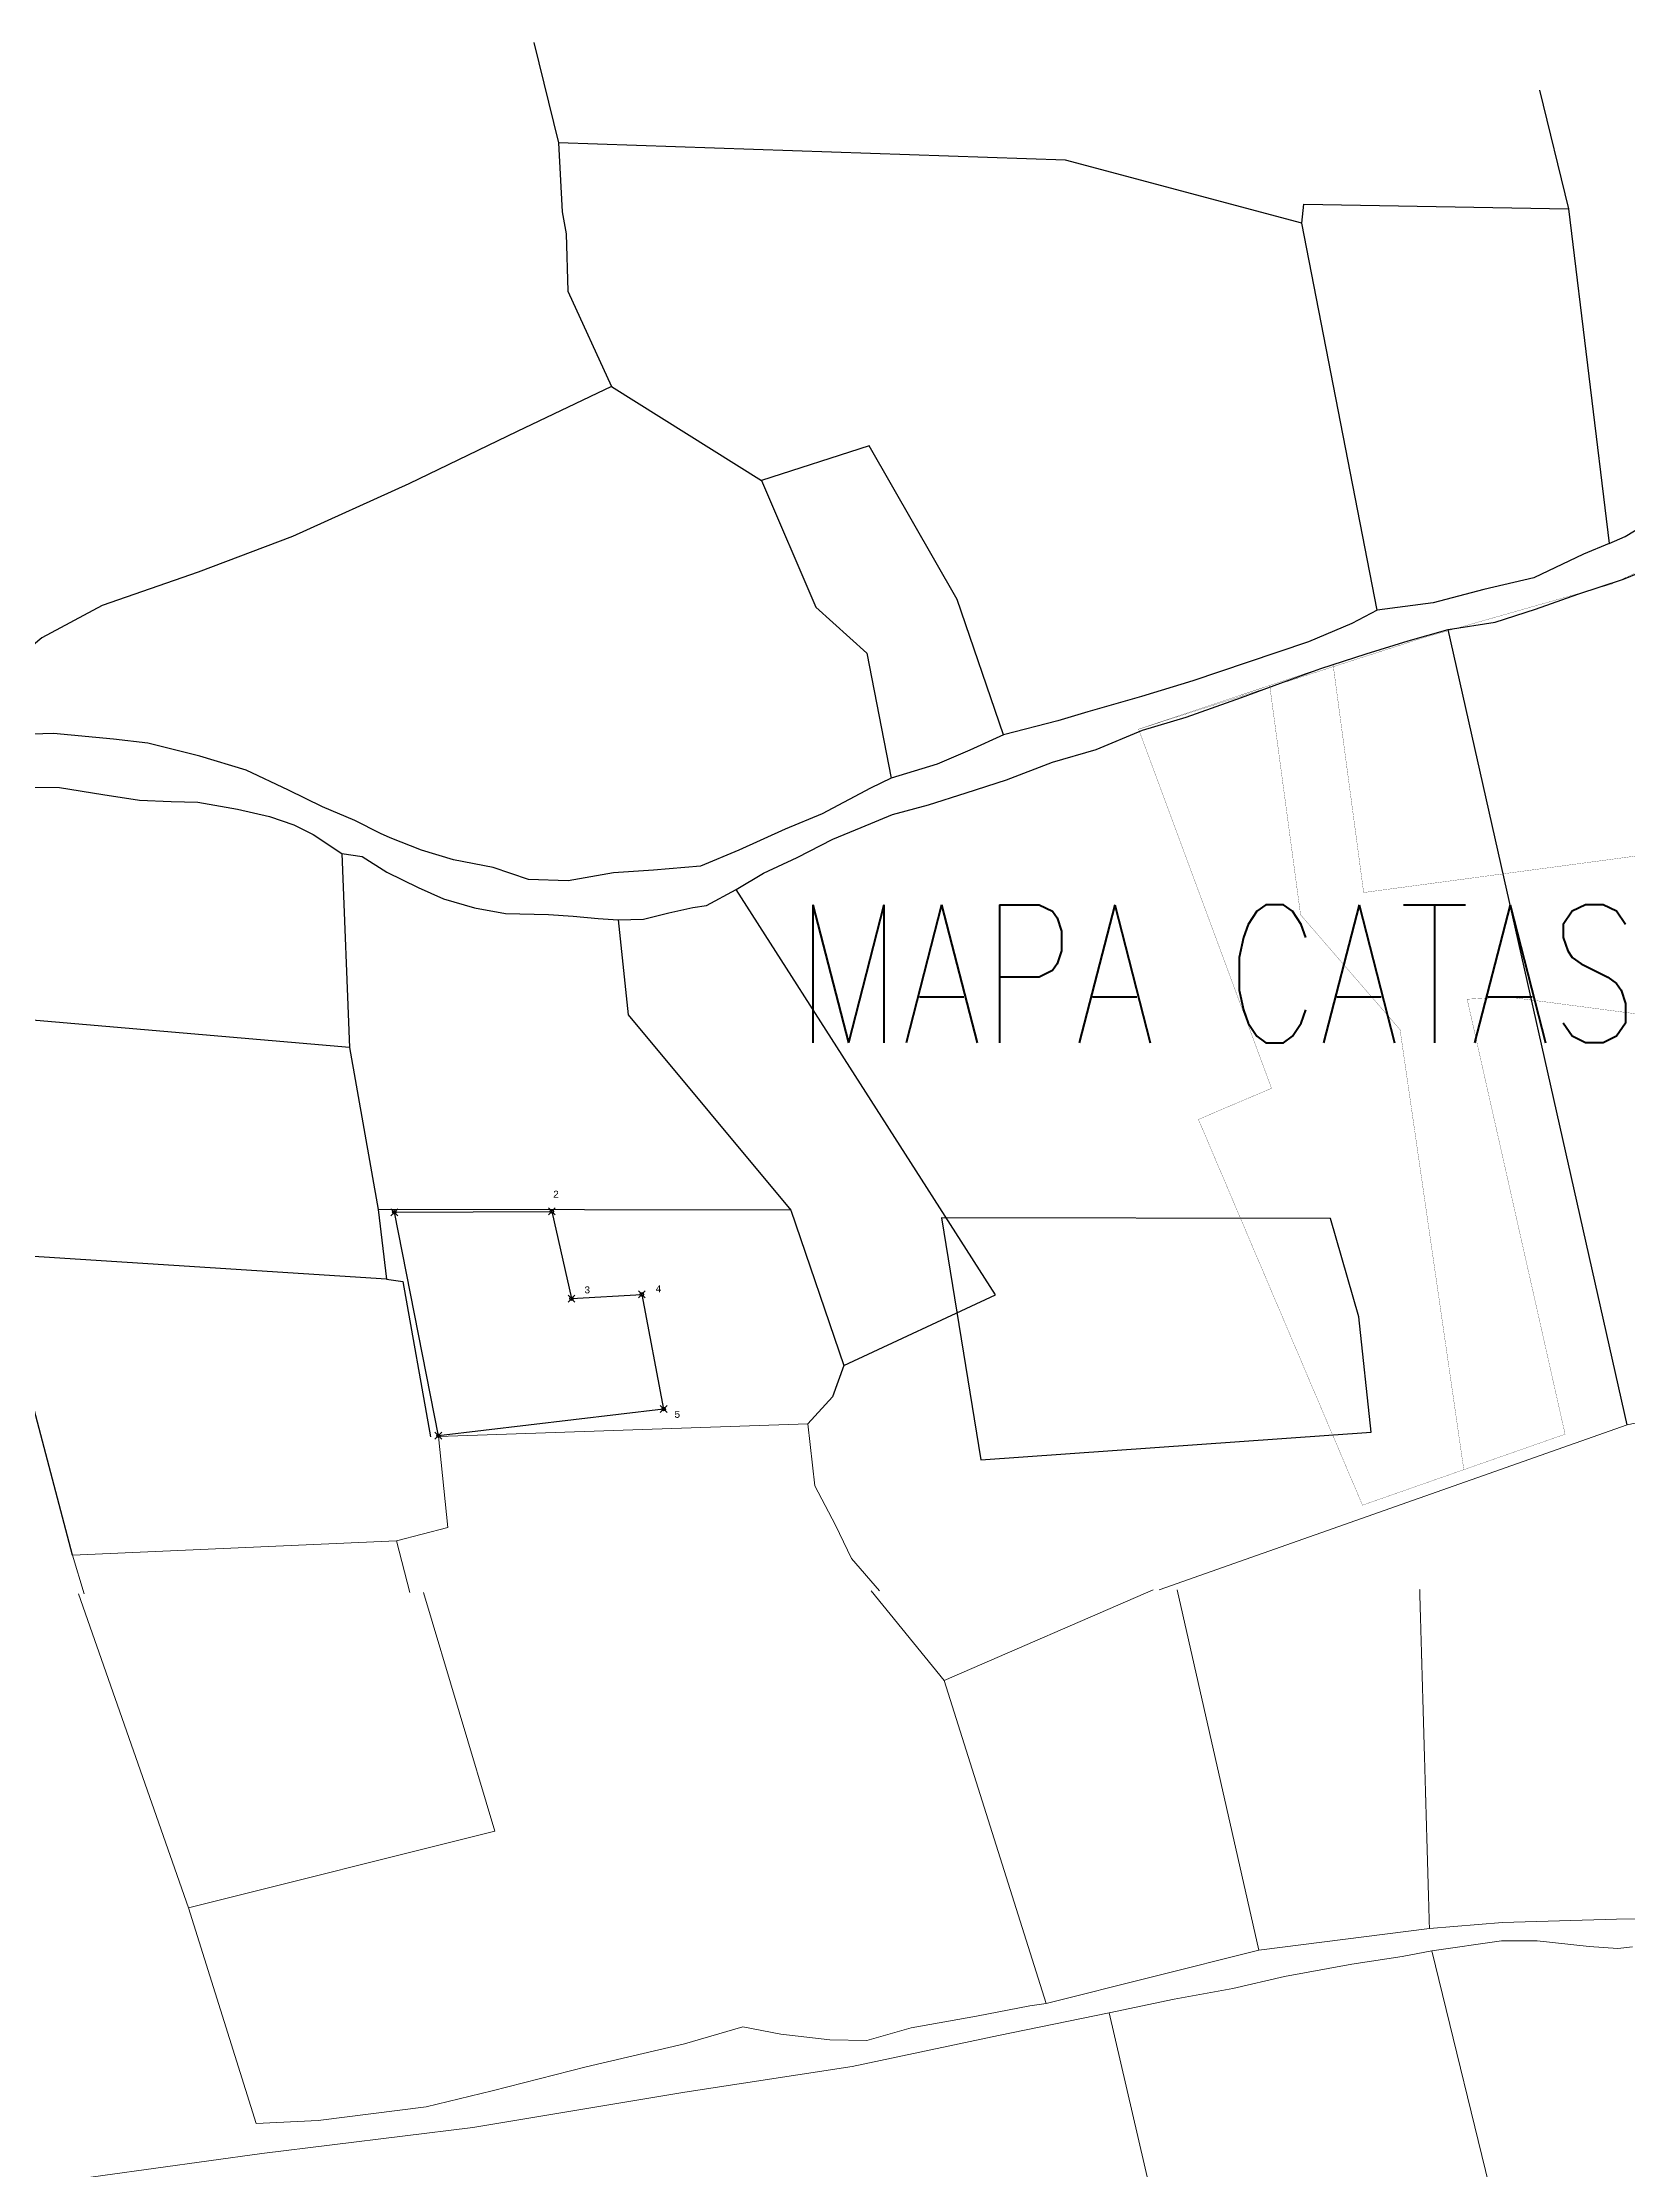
# Model space of a CAD drawing. Header units: millimetres. Extents: x 605783 to 626520, y 1302882 to 1324778.
# Drawn here: x 623730 to 624418, y 1323846 to 1324770 of the extents above; entities that cross this region are included whole.
import ezdxf
from ezdxf.enums import TextEntityAlignment as Align

# ---------------------------------------------------------------- set-up
doc = ezdxf.new("R2010")
doc.units = ezdxf.units.MM
doc.header["$PDMODE"] = 35
doc.header["$PDSIZE"] = 1.5
doc.linetypes.add('HIDDEN', pattern=[0.375, 0.25, -0.125])
for name, color, linetype in [('-2', 1, 'Continuous'), ('2', 7, 'Continuous'), ('3', 7, 'Continuous'), ('44', 7, 'Continuous'), ('CVL_CUADCON_LIN', 8, 'Continuous'), ('CVL_CUADCON_TIT', 1, 'Continuous'), ('CVL_PUNTO', 250, 'Continuous'), ('CVL_PUNTO_NUM', 2, 'Continuous')]:
    doc.layers.add(name, color=color, linetype=linetype)
doc.styles.add('MONOTXT4', font='Monotxt4.shx')
doc.styles.add('ROMANS', font='ROMANS', dxfattribs={"height": 0.2})

msp = doc.modelspace()

# ---------------------------------------------------------------- linework, layer by layer
at = {"layer": '-2', "color": 1, "linetype": 'Continuous'}
for p, q in [((623943.07579, 1324769.96094), (623953.89779, 1324726.44994)), ((624276.55479, 1324691.58194), (624277.34479, 1324699.71694)), ((624277.34479, 1324699.71694), (624392.33879, 1324697.82994)), ((624392.33879, 1324697.82994), (624409.92979, 1324552.42294)), ((624309.29979, 1324523.48994), (624276.55479, 1324691.58194)), ((623976.83179, 1324620.57694), (624041.93079, 1324579.77594)), ((624417.83279, 1324169.74894), (624340.08879, 1324515.06494)), ((623859.76479, 1324417.87094), (623863.17979, 1324333.60894)), ((623863.17979, 1324333.60894), (623678.82079, 1324349.56094)), ((623863.17979, 1324333.60894), (623875.59679, 1324263.35494)), ((624054.76879, 1324263.04894), (623875.59679, 1324263.35494)), ((623875.59679, 1324263.35494), (623879.13279, 1324233.00194)), ((623879.13279, 1324233.00194), (623708.37179, 1324244.02594)), ((623742.85979, 1324113.18594), (623708.37179, 1324244.02594))]:
    msp.add_line(p, q, dxfattribs=at)
at = {"layer": '-2', "color": 1, "linetype": 'Continuous', "lineweight": 15}
for p, q in [((624417.83279, 1324169.74894), (624472.26079, 1324181.05794)), ((624062.02979, 1324170.29494), (623901.76879, 1324164.77294)), ((624214.55179, 1324098.10194), (624417.83279, 1324169.74894)), ((623883.56979, 1324119.46794), (623742.85979, 1324113.18594)), ((623747.99079, 1324096.47794), (623742.85979, 1324113.18594))]:
    msp.add_line(p, q, dxfattribs=at)
at = {"layer": '-2', "color": 1, "linetype": 'Continuous'}
for points in [[(624379.68879, 1324749.27094), (624379.68879, 1324749.27094), (624392.33879, 1324697.82994)], [(624276.55479, 1324691.58194), (624174.01279, 1324718.91594), (623953.89779, 1324726.44994)], [(623953.89779, 1324726.44994), (623955.40879, 1324696.40394), (623957.19679, 1324686.94794), (623957.82379, 1324662.00994), (623976.83179, 1324620.57694)], [(624409.92979, 1324552.42294), (624416.87279, 1324555.54994), (624433.13679, 1324565.30094), (624455.20979, 1324573.63194), (624475.26379, 1324582.52294), (624494.54879, 1324591.17894), (624509.74379, 1324598.92394), (624523.63679, 1324605.43194), (624534.96279, 1324610.98794), (624548.82279, 1324616.22394), (624572.82479, 1324630.35394)], [(623976.83179, 1324620.57694), (623935.91579, 1324601.03494), (623888.81879, 1324578.34794), (623838.41379, 1324555.49094), (623797.34979, 1324540.02294), (623755.80279, 1324525.58394), (623729.51579, 1324511.51294), (623714.18879, 1324498.68594), (623690.90379, 1324482.75794)], [(624147.02279, 1324469.44694), (624126.85879, 1324528.09094), (624088.72879, 1324594.86394), (624041.93079, 1324579.77594)], [(624041.93079, 1324579.77594), (624065.61979, 1324524.75494), (624087.65379, 1324504.83694), (624098.24679, 1324450.61794)], [(624409.92979, 1324552.42294), (624398.88379, 1324547.87694), (624377.26679, 1324537.49994), (624355.53379, 1324532.46694), (624333.52679, 1324526.67794), (624309.29979, 1324523.48994)], [(624340.08879, 1324515.06494), (624360.50579, 1324518.35194), (624377.93479, 1324524.00494), (624396.39879, 1324530.39394), (624416.13979, 1324537.00394), (624433.86179, 1324544.17594)], [(624309.29979, 1324523.48994), (624298.22079, 1324517.67294), (624279.46279, 1324509.76494), (624252.79879, 1324500.79094), (624229.20879, 1324492.75394), (624206.92179, 1324485.95494), (624183.62479, 1324479.43594), (624170.55979, 1324475.45094), (624147.02279, 1324469.44694)], [(624030.91679, 1324402.25994), (624042.79079, 1324409.32794), (624057.45179, 1324416.06894), (624072.90779, 1324424.06194), (624085.23679, 1324429.08394), (624098.85579, 1324434.83494), (624114.46679, 1324439.00894), (624130.86679, 1324444.17994), (624148.29479, 1324449.83294), (624168.31579, 1324457.45294), (624187.26879, 1324463.06694), (624207.30979, 1324471.44994), (624226.26179, 1324477.06294), (624250.37279, 1324485.59494), (624267.30679, 1324491.76994), (624284.75479, 1324498.18494), (624304.48979, 1324504.54094), (624322.67979, 1324510.17394), (624340.08879, 1324515.06494)], [(624098.24679, 1324450.61794), (624089.23879, 1324446.27294), (624068.36379, 1324435.11394), (624052.17879, 1324428.41194), (624032.11879, 1324419.26694), (624015.41879, 1324412.32394), (623995.04079, 1324410.56094), (623977.73079, 1324409.48294), (623958.06879, 1324405.92194), (623940.80379, 1324406.62194), (623925.43579, 1324411.85094), (623908.23679, 1324415.09294), (623894.36679, 1324419.26594), (623880.78279, 1324424.70294), (623876.51079, 1324426.59294), (623865.47279, 1324432.21894), (623851.39479, 1324438.17694), (623836.58679, 1324445.42594), (623818.25579, 1324454.03694), (623798.08179, 1324460.15294), (623775.60779, 1324465.81994), (623760.65579, 1324467.47794), (623734.54079, 1324469.93194), (623720.80579, 1324469.52394)], [(624147.02279, 1324469.44694), (624132.36179, 1324462.70594), (624118.22879, 1324456.71294), (624098.24679, 1324450.61794)], [(623649.03979, 1324446.20294), (623670.33579, 1324444.12694), (623689.95179, 1324445.90894), (623707.50279, 1324446.47194), (623722.24679, 1324446.59994), (623737.23879, 1324446.46694), (623755.96779, 1324443.43994), (623771.91679, 1324440.99394), (623785.62479, 1324440.38494), (623797.30879, 1324440.08294), (623814.51379, 1324437.09594), (623828.41079, 1324433.93894), (623838.99279, 1324430.35994), (623847.26979, 1324426.07694), (623859.76479, 1324417.87094)], [(623859.76479, 1324417.87094), (623868.62879, 1324416.62494), (623879.37879, 1324409.73494), (623892.92979, 1324403.02794), (623903.98779, 1324398.16394), (623917.35679, 1324394.25894), (623930.76579, 1324391.87794), (623949.56079, 1324391.39194), (623960.21479, 1324390.60794), (623971.11679, 1324389.56394), (623979.74479, 1324389.08694)], [(623979.74479, 1324389.08694), (623990.67979, 1324389.31294), (624001.67979, 1324392.07994), (624012.15879, 1324394.35194), (624018.02679, 1324395.21794), (624030.91679, 1324402.25994)], [(624077.67779, 1324195.57594), (624143.53279, 1324226.16994), (624030.91679, 1324402.25994)], [(623979.74479, 1324389.08694), (623984.01479, 1324347.77894), (624054.76879, 1324263.04894)], [(624054.76879, 1324263.04894), (624077.67779, 1324195.57594), (624072.75179, 1324181.97094), (624062.02979, 1324170.29494)], [(623879.13279, 1324233.00194), (623886.22479, 1324232.05594), (623898.26096, 1324164.65208)]]:
    msp.add_lwpolyline(points, dxfattribs=at)
at = {"layer": '-2', "color": 1, "linetype": 'Continuous', "lineweight": 15}
for points in [[(624062.02979, 1324170.29494), (624065.14379, 1324143.25894), (624074.10779, 1324126.24294), (624081.10579, 1324111.82194), (624093.16679, 1324097.67894)], [(623901.76879, 1324164.77294), (623905.83079, 1324125.25094), (623883.56979, 1324119.46794), (623889.33379, 1324096.96994)]]:
    msp.add_lwpolyline(points, dxfattribs=at)
at = {"layer": '2', "color": 1, "linetype": 'Continuous', "lineweight": 15}
for p, q in [((623745.40279, 1324096.46693), (623793.21779, 1323960.05593)), ((623926.19679, 1323993.38493), (623895.17279, 1324096.98793)), ((624089.60879, 1324097.66493), (624121.32279, 1324058.77593)), ((624211.97479, 1324098.09093), (624121.32279, 1324058.77593)), ((624257.85579, 1323941.70493), (624222.37679, 1324098.12693)), ((624121.32279, 1324058.77593), (624165.55079, 1323918.54793)), ((623793.21779, 1323960.05593), (623926.19679, 1323993.38493)), ((623822.58679, 1323866.40093), (623793.21779, 1323960.05593)), ((624257.85579, 1323941.70493), (624331.93479, 1323951.08393)), ((624165.55079, 1323918.54793), (624257.85579, 1323941.70493)), ((624397.48979, 1323677.65093), (624333.00079, 1323941.45893)), ((624192.95879, 1323914.52893), (624259.41879, 1323626.67393))]:
    msp.add_line(p, q, dxfattribs=at)
for points in [[(624331.93479, 1323951.08393), (624363.64979, 1323953.72393), (624413.13579, 1323955.14993), (624450.44579, 1323955.26493), (624484.71279, 1323954.10293)], [(624192.95879, 1323914.52893), (624221.17379, 1323920.42093), (624246.58879, 1323925.06393), (624268.96079, 1323930.23693), (624298.18679, 1323935.61393), (624320.03879, 1323939.01293), (624333.00079, 1323941.45893)], [(624333.00079, 1323941.45893), (624363.23579, 1323945.81293), (624378.71879, 1323945.70193), (624401.29379, 1323943.25493), (624413.72579, 1323942.40493), (624420.07679, 1323943.11993)], [(623733.02579, 1323840.62393), (623824.99879, 1323853.42393), (623916.70779, 1323864.70193), (624008.69879, 1323880.04193), (624081.36979, 1323891.20393), (624144.91879, 1323904.71493), (624192.95879, 1323914.52893)], [(623822.58679, 1323866.40093), (623849.48479, 1323867.75593), (623896.41779, 1323873.74693), (623925.07379, 1323880.69693), (623965.90179, 1323890.98893), (624008.50679, 1323901.03193), (624033.86179, 1323908.47993), (624050.36979, 1323905.22793), (624071.69679, 1323902.75393), (624087.68679, 1323902.54993), (624106.95779, 1323907.94593), (624135.36579, 1323913.11693), (624158.44779, 1323917.50893), (624165.55079, 1323918.54793)]]:
    msp.add_lwpolyline(points, dxfattribs=at)
at = {"layer": '3', "color": 1, "linetype": 'HIDDEN', "lineweight": 15}
msp.add_line((624331.93479, 1323951.08393), (624327.69379, 1324098.49293), dxfattribs=at)
at = {"layer": 'CVL_CUADCON_LIN', "color": 1, "ltscale": 0.5, "const_width": 0.1, "flags": 128}
for points in [[(624503.38508, 1324577.30283), (624410.70371, 1324534.72259), (624329.18815, 1324511.50696), (624205.68439, 1324471.81665), (624263.3852, 1324315.92323), (624231.64795, 1324302.39681), (624302.87466, 1324134.91321), (624390.83283, 1324165.7288), (624348.31033, 1324354.60123), (624366.08423, 1324355.56523), (624485.15533, 1324339.88523)], [(624503.38508, 1324577.30283), (624410.70371, 1324534.72259)], [(624410.70371, 1324534.72259), (624329.18815, 1324511.50696)]]:
    msp.add_lwpolyline(points, dxfattribs=at)
for points in [[(624290.09494, 1324500.02763), (624205.68439, 1324471.81665), (624263.3852, 1324315.92323), (624231.64795, 1324302.39681), (624302.87466, 1324134.91321), (624390.83283, 1324165.7288), (624348.31033, 1324354.60123), (624366.08423, 1324355.56523), (624485.15533, 1324339.88523), (624452.049, 1324420.83873), (624303.37824, 1324400.91379)], [(624290.09494, 1324500.02763), (624262.59038, 1324490.83529), (624275.99477, 1324391.22971), (624319.18425, 1324341.34712), (624346.85374, 1324150.321), (624390.83283, 1324165.7288), (624348.31033, 1324354.60123), (624366.08423, 1324355.56523), (624485.15533, 1324339.88523), (624452.049, 1324420.83873), (624303.37824, 1324400.91379)], [(624262.59038, 1324490.83529), (624290.09494, 1324500.02763), (624303.37824, 1324400.91379), (624452.049, 1324420.83873), (624485.15533, 1324339.88523), (624366.08423, 1324355.56523), (624348.31033, 1324354.60123), (624390.83283, 1324165.7288), (624346.85374, 1324150.321), (624319.18425, 1324341.34712), (624275.99477, 1324391.22971)]]:
    msp.add_lwpolyline(points, close=True, dxfattribs=at)
at = {"layer": 'CVL_CUADCON_LIN', "color": 1, "ltscale": 0.5, "flags": 128}
msp.add_lwpolyline([(624120.15905, 1324259.65403), (624137.15905, 1324154.65403), (624306.59205, 1324166.59403), (624301.23376, 1324216.65853), (624288.92343, 1324259.3658)], close=True, dxfattribs=at)
at = {"layer": 'CVL_CUADCON_TIT', "color": 1, "lineweight": 30, "ltscale": 0.5, "flags": 128}
msp.add_lwpolyline([(623882.58275, 1324262.06356), (623950.95677, 1324262.47681), (623959.49057, 1324224.57848), (623990.01729, 1324226.43595), (623999.48393, 1324176.6638), (623901.71187, 1324165.06156), (623882.58275, 1324262.06356)], dxfattribs=at)
msp.add_lwpolyline([(623882.58276, 1324262.06353), (623950.95676, 1324262.47683), (623959.49056, 1324224.57843), (623990.01726, 1324226.43593), (623999.48396, 1324176.66383), (623901.71186, 1324165.06153), (623882.58276, 1324262.06353)], close=True, dxfattribs=at)
at = {"layer": 'CVL_PUNTO', "color": 1, "lineweight": 30, "ltscale": 0.5}
for p in [(623882.58276, 1324262.06356), (623950.95677, 1324262.47681), (623959.49056, 1324224.57843), (623990.01729, 1324226.43593), (623999.48393, 1324176.6638), (623901.71186, 1324165.06155)]:
    msp.add_point(p, dxfattribs=at)

# ---------------------------------------------------------------- texts
at = {"layer": '44', "color": 1, "linetype": 'Continuous', "style": 'ROMANS', "width": 0.75}
msp.add_text('MAPA CATASTRTAL RURAL', height=59.976, dxfattribs=at).set_placement((624435.35343, 1324365.6289), align=Align.MIDDLE)
at = {"layer": 'CVL_PUNTO_NUM', "color": 1, "lineweight": 30, "ltscale": 0.5, "style": 'MONOTXT4'}
for s, p in [('2', (623951.45579, 1324268.45602)), ('3', (623965.03176, 1324226.87955)), ('4', (623995.94049, 1324227.39286)), ('5', (624004.11688, 1324172.85121))]:
    msp.add_text(s, height=3, dxfattribs=at).set_placement(p)

doc.saveas('drawing.dxf')
